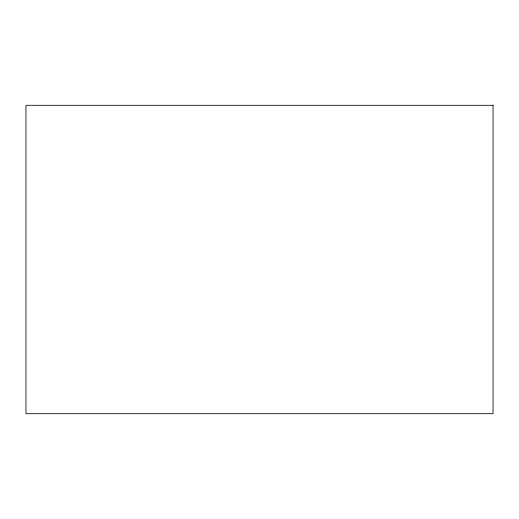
<?xml version="1.0" encoding="UTF-8"?>
<svg xmlns="http://www.w3.org/2000/svg" width="519" height="519" viewBox="0 0 519 519"><rect width="100%" height="100%" fill="white"/><g stroke="black" fill="none" stroke-linecap="round" stroke-linejoin="round"><path stroke-width="0.78" d="M493.05 105.299L25.95 105.299L25.95 413.701L493.05 413.701L493.05 105.299"/></g></svg>
